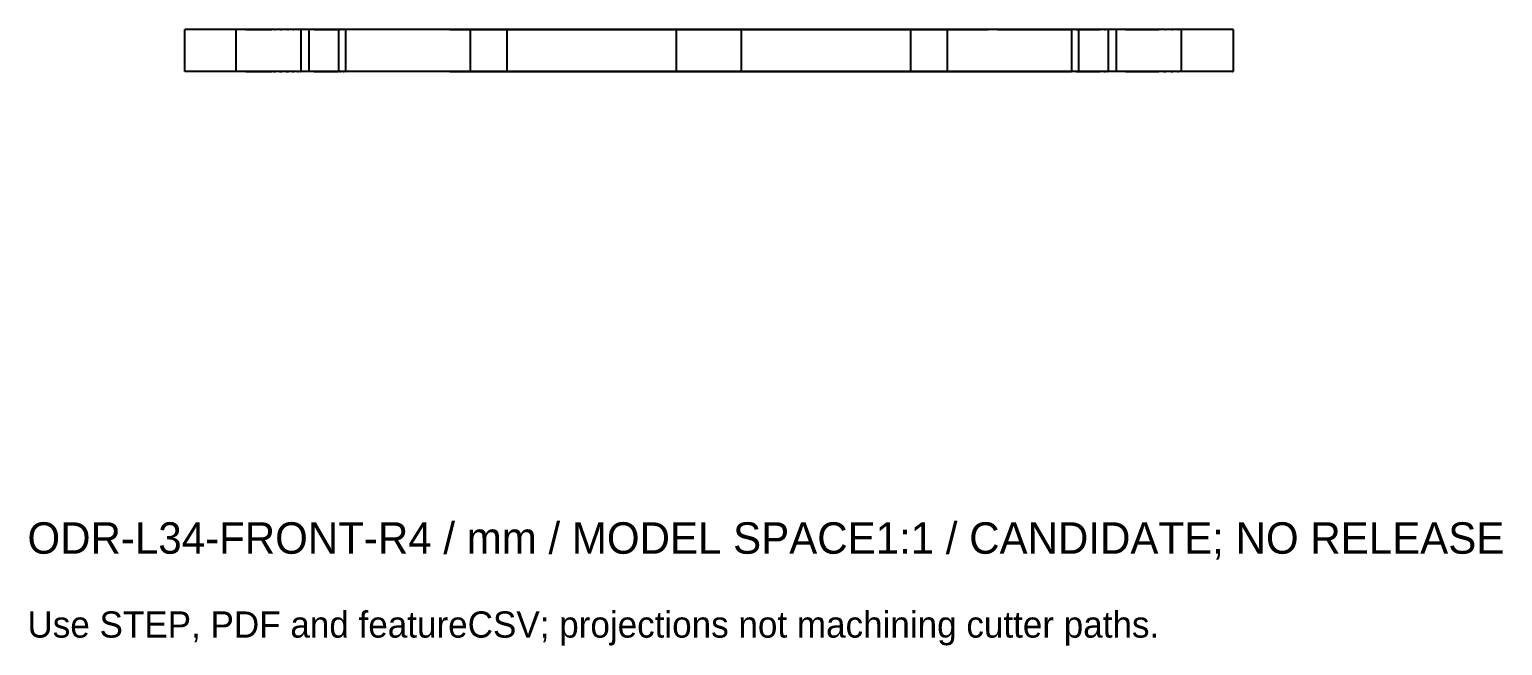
# Model space of a CAD drawing. Header units: millimetres. Extents: x -65 to 200, y -225 to 50.
# Drawn here: x -64.8 to 75.7, y -224.8 to -166 of the extents above; entities that cross this region are included whole.
import ezdxf

# ---------------------------------------------------------------- set-up
doc = ezdxf.new("R2010")
doc.units = ezdxf.units.MM
doc.layers.add('FRONT_XZ', color=7, linetype='Continuous')

msp = doc.modelspace()

# ---------------------------------------------------------------- linework, layer by layer
at = {"layer": 'FRONT_XZ'}
for p, q in [((-49.96, -166), (-50, -166)), ((-50, -170), (-50, -166)), ((-49.84, -166), (-49.96, -166)), ((-49.64, -166), (-49.84, -166)), ((-49.37, -166), (-49.64, -166)), ((-49.01, -166), (-49.37, -166)), ((-48.58, -166), (-49.01, -166)), ((-48.08, -166), (-48.58, -166)), ((-47.49, -166), (-48.08, -166)), ((-46.83, -166), (-47.49, -166)), ((-46.1, -166), (-46.83, -166)), ((-45.29, -166), (-46.1, -166)), ((-44.41, -166), (-45.29, -166)), ((-45.09, -166), (-45.1, -166)), ((-45.1, -170), (-45.1, -166)), ((-45.1, -166), (-45.1, -166)), ((-45.08, -166), (-45.09, -166)), ((-45.06, -166), (-45.08, -166)), ((-45.04, -166), (-45.06, -166)), ((-45.01, -166), (-45.04, -166)), ((-44.98, -166), (-45.01, -166)), ((-44.94, -166), (-44.98, -166)), ((-44.9, -166), (-44.94, -166)), ((-44.86, -166), (-44.9, -166)), ((-44.81, -166), (-44.86, -166)), ((-44.75, -166), (-44.81, -166)), ((-44.69, -166), (-44.75, -166)), ((-44.63, -166), (-44.69, -166)), ((-44.56, -166), (-44.63, -166)), ((-44.49, -166), (-44.56, -166)), ((-44.42, -166), (-44.49, -166)), ((-44.34, -166), (-44.42, -166)), ((-43.47, -166), (-44.41, -166)), ((-44.26, -166), (-44.34, -166)), ((-44.17, -166), (-44.26, -166)), ((-44.17, -166), (-44.08, -166)), ((-44.08, -166), (-43.99, -166)), ((-43.99, -166), (-43.89, -166)), ((-43.89, -166), (-43.79, -166)), ((-43.79, -166), (-43.69, -166)), ((-43.69, -166), (-43.59, -166)), ((-43.59, -166), (-43.48, -166)), ((-43.48, -166), (-43.37, -166)), ((-42.45, -166), (-43.47, -166)), ((-43.37, -166), (-43.26, -166)), ((-43.26, -166), (-43.14, -166)), ((-43.14, -166), (-43.03, -166)), ((-43.03, -166), (-42.91, -166)), ((-42.91, -166), (-42.79, -166)), ((-42.79, -166), (-42.67, -166)), ((-42.67, -166), (-42.55, -166)), ((-42.55, -166), (-42.43, -166)), ((-41.37, -166), (-42.45, -166)), ((-42.43, -166), (-42.31, -166)), ((-42.31, -166), (-42.18, -166)), ((-42.18, -166), (-42.06, -166)), ((-42.06, -166), (-41.94, -166)), ((-41.94, -166), (-41.82, -166)), ((-41.82, -166), (-41.69, -166)), ((-41.57, -166), (-41.69, -166)), ((-41.45, -166), (-41.57, -166)), ((-41.45, -166), (-41.33, -166)), ((-40.22, -166), (-41.37, -166)), ((-41.21, -166), (-41.33, -166)), ((-41.09, -166), (-41.21, -166)), ((-40.97, -166), (-41.09, -166)), ((-40.86, -166), (-40.97, -166)), ((-40.86, -166), (-40.74, -166)), ((-40.63, -166), (-40.74, -166)), ((-40.52, -166), (-40.63, -166)), ((-40.41, -166), (-40.52, -166)), ((-40.31, -166), (-40.41, -166)), ((-40.21, -166), (-40.31, -166)), ((-39, -166), (-40.22, -166)), ((-40.21, -166), (-40.11, -166)), ((-40.01, -166), (-40.11, -166)), ((-39.92, -166), (-40.01, -166)), ((-39.83, -166), (-39.92, -166)), ((-39.74, -166), (-39.83, -166)), ((-39.66, -166), (-39.74, -166)), ((-39.66, -166), (-39.58, -166)), ((-39.51, -166), (-39.58, -166)), ((-39.44, -166), (-39.51, -166)), ((-39.37, -166), (-39.44, -166)), ((-39.31, -166), (-39.37, -166)), ((-39.25, -166), (-39.31, -166)), ((-39.19, -166), (-39.25, -166)), ((-39.19, -166), (-39.14, -166)), ((-39.1, -166), (-39.14, -166)), ((-39.06, -166), (-39.1, -166)), ((-39.02, -166), (-39.06, -166)), ((-38.99, -166), (-39.02, -166)), ((-37.73, -166), (-39, -166)), ((-38.96, -166), (-38.99, -166)), ((-38.94, -166), (-38.96, -166)), ((-38.94, -166), (-38.92, -166)), ((-38.91, -166), (-38.92, -166)), ((-38.9, -166), (-38.91, -166)), ((-38.9, -170), (-38.9, -166)), ((-38.9, -166), (-38.9, -166)), ((-38.11, -166), (-38.12, -166)), ((-38.12, -166), (-38.12, -166)), ((-38.12, -170), (-38.12, -166)), ((-38.12, -166), (-38.12, -166)), ((-38.1, -166), (-38.11, -166)), ((-38.09, -166), (-38.1, -166)), ((-38.07, -166), (-38.09, -166)), ((-38.06, -166), (-38.07, -166)), ((-38.04, -166), (-38.06, -166)), ((-38.01, -166), (-38.04, -166)), ((-37.99, -166), (-38.01, -166)), ((-37.96, -166), (-37.99, -166)), ((-37.93, -166), (-37.96, -166)), ((-37.89, -166), (-37.93, -166)), ((-37.86, -166), (-37.89, -166)), ((-37.82, -166), (-37.86, -166)), ((-37.78, -166), (-37.82, -166)), ((-37.74, -166), (-37.78, -166)), ((-37.69, -166), (-37.74, -166)), ((-36.39, -166), (-37.73, -166)), ((-37.65, -166), (-37.69, -166)), ((-37.65, -166), (-37.6, -166)), ((-37.6, -166), (-37.55, -166)), ((-37.55, -166), (-37.49, -166)), ((-37.49, -166), (-37.44, -166)), ((-37.44, -166), (-37.38, -166)), ((-37.38, -166), (-37.33, -166)), ((-37.33, -166), (-37.27, -166)), ((-37.27, -166), (-37.21, -166)), ((-37.21, -166), (-37.15, -166)), ((-37.15, -166), (-37.08, -166)), ((-37.08, -166), (-37.02, -166)), ((-37.02, -166), (-36.95, -166)), ((-36.95, -166), (-36.89, -166)), ((-36.89, -166), (-36.82, -166)), ((-36.82, -166), (-36.75, -166)), ((-36.75, -166), (-36.68, -166)), ((-36.68, -166), (-36.62, -166)), ((-36.62, -166), (-36.55, -166)), ((-36.55, -166), (-36.48, -166)), ((-36.48, -166), (-36.41, -166)), ((-36.41, -166), (-36.34, -166)), ((-35, -166), (-36.39, -166)), ((-36.34, -166), (-36.27, -166)), ((-36.27, -166), (-36.2, -166)), ((-36.2, -166), (-36.13, -166)), ((-36.13, -166), (-36.06, -166)), ((-36.06, -166), (-35.99, -166)), ((-35.99, -166), (-35.93, -166)), ((-35.93, -166), (-35.86, -166)), ((-35.86, -166), (-35.79, -166)), ((-35.79, -166), (-35.73, -166)), ((-35.73, -166), (-35.66, -166)), ((-35.66, -166), (-35.6, -166)), ((-35.6, -166), (-35.54, -166)), ((-35.54, -166), (-35.48, -166)), ((-35.48, -166), (-35.42, -166)), ((-35.42, -166), (-35.36, -166)), ((-35.31, -166), (-35.36, -166)), ((-35.25, -166), (-35.31, -166)), ((-35.3, -170), (-35.3, -166)), ((-35.27, -166), (-35.3, -166)), ((-35.19, -166), (-35.27, -166)), ((-35.2, -166), (-35.25, -166)), ((-35.15, -166), (-35.2, -166)), ((-35.05, -166), (-35.19, -166)), ((-35.15, -166), (-35.1, -166)), ((-35.05, -166), (-35.1, -166)), ((-35.01, -166), (-35.05, -166)), ((-34.85, -166), (-35.05, -166)), ((-34.97, -166), (-35.01, -166)), ((-33.55, -166), (-35, -166)), ((-34.93, -166), (-34.97, -166)), ((-34.89, -166), (-34.93, -166)), ((-34.89, -166), (-34.85, -166)), ((-34.82, -166), (-34.85, -166)), ((-34.6, -166), (-34.85, -166)), ((-34.79, -166), (-34.82, -166)), ((-34.76, -166), (-34.79, -166)), ((-34.73, -166), (-34.76, -166)), ((-34.71, -166), (-34.73, -166)), ((-34.69, -166), (-34.71, -166)), ((-34.67, -166), (-34.69, -166)), ((-34.67, -166), (-34.66, -166)), ((-34.65, -166), (-34.66, -166)), ((-34.64, -166), (-34.65, -166)), ((-34.63, -166), (-34.64, -166)), ((-34.62, -166), (-34.63, -166)), ((-34.62, -170), (-34.62, -166)), ((-34.62, -166), (-34.62, -166)), ((-34.3, -166), (-34.6, -166)), ((-33.94, -166), (-34.3, -166)), ((-33.53, -166), (-33.94, -166)), ((-32.05, -166), (-33.55, -166)), ((-33.06, -166), (-33.53, -166)), ((-32.55, -166), (-33.06, -166)), ((-31.98, -166), (-32.55, -166)), ((-30.5, -166), (-32.05, -166)), ((-31.36, -166), (-31.98, -166)), ((-30.69, -166), (-31.36, -166)), ((-29.97, -166), (-30.69, -166)), ((-28.9, -166), (-30.5, -166)), ((-29.2, -166), (-29.97, -166)), ((-28.39, -166), (-29.2, -166)), ((-27.26, -166), (-28.9, -166)), ((-27.54, -166), (-28.39, -166)), ((-26.64, -166), (-27.54, -166)), ((-25.57, -166), (-27.26, -166)), ((-25.69, -166), (-26.64, -166)), ((-24.71, -166), (-25.69, -166)), ((-23.84, -166), (-25.57, -166)), ((-24.71, -166), (-23.69, -166)), ((-22.08, -166), (-23.84, -166)), ((-23.69, -166), (-22.63, -166)), ((-22.74, -166), (-22.75, -166)), ((-22.75, -170), (-22.75, -166)), ((-22.75, -166), (-22.75, -166)), ((-22.73, -166), (-22.74, -166)), ((-22.74, -166), (-22.74, -166)), ((-22.72, -166), (-22.73, -166)), ((-22.7, -166), (-22.72, -166)), ((-22.68, -166), (-22.7, -166)), ((-22.66, -166), (-22.68, -166)), ((-22.64, -166), (-22.66, -166)), ((-22.61, -166), (-22.64, -166)), ((-22.63, -166), (-21.54, -166)), ((-22.59, -166), (-22.61, -166)), ((-22.55, -166), (-22.59, -166)), ((-22.52, -166), (-22.55, -166)), ((-22.49, -166), (-22.52, -166)), ((-22.45, -166), (-22.49, -166)), ((-22.41, -166), (-22.45, -166)), ((-22.37, -166), (-22.41, -166)), ((-22.32, -166), (-22.37, -166)), ((-22.27, -166), (-22.32, -166)), ((-22.27, -166), (-22.23, -166)), ((-22.23, -166), (-22.17, -166)), ((-22.17, -166), (-22.12, -166)), ((-22.12, -166), (-22.07, -166)), ((-20.28, -166), (-22.08, -166)), ((-22.07, -166), (-22.01, -166)), ((-22.01, -166), (-21.95, -166)), ((-21.95, -166), (-21.9, -166)), ((-21.9, -166), (-21.83, -166)), ((-21.83, -166), (-21.77, -166)), ((-21.77, -166), (-21.71, -166)), ((-21.71, -166), (-21.65, -166)), ((-21.65, -166), (-21.58, -166)), ((-21.58, -166), (-21.51, -166)), ((-21.54, -166), (-20.41, -166)), ((-21.51, -166), (-21.45, -166)), ((-21.45, -166), (-21.38, -166)), ((-21.38, -166), (-21.31, -166)), ((-21.31, -166), (-21.24, -166)), ((-21.24, -166), (-21.17, -166)), ((-21.17, -166), (-21.1, -166)), ((-21.1, -166), (-21.03, -166)), ((-21.03, -166), (-20.97, -166)), ((-20.97, -166), (-20.9, -166)), ((-20.9, -166), (-20.83, -166)), ((-20.83, -166), (-20.76, -166)), ((-20.76, -166), (-20.69, -166)), ((-20.69, -166), (-20.62, -166)), ((-20.62, -166), (-20.55, -166)), ((-20.55, -166), (-20.49, -166)), ((-20.49, -166), (-20.42, -166)), ((-20.42, -166), (-20.35, -166)), ((-20.41, -166), (-19.25, -166)), ((-20.35, -166), (-20.29, -166)), ((-20.29, -166), (-20.23, -166)), ((-18.44, -166), (-20.28, -166)), ((-20.23, -166), (-20.17, -166)), ((-20.17, -166), (-20.1, -166)), ((-20.1, -166), (-20.05, -166)), ((-20.05, -166), (-19.99, -166)), ((-19.99, -166), (-19.93, -166)), ((-19.93, -166), (-19.88, -166)), ((-19.88, -166), (-19.83, -166)), ((-19.83, -166), (-19.77, -166)), ((-19.77, -166), (-19.73, -166)), ((-19.73, -166), (-19.68, -166)), ((-19.68, -166), (-19.63, -166)), ((-19.63, -166), (-19.59, -166)), ((-19.59, -166), (-19.55, -166)), ((-19.55, -166), (-19.51, -166)), ((-19.51, -166), (-19.48, -166)), ((-19.48, -166), (-19.45, -166)), ((-19.45, -166), (-19.41, -166)), ((-19.41, -166), (-19.39, -166)), ((-19.39, -166), (-19.36, -166)), ((-19.36, -166), (-19.34, -166)), ((-19.34, -166), (-19.32, -166)), ((-19.32, -166), (-19.3, -166)), ((-19.3, -166), (-19.28, -166)), ((-19.28, -166), (-19.27, -166)), ((-19.27, -166), (-19.26, -166)), ((-19.26, -166), (-19.26, -166)), ((-19.26, -166), (-19.25, -166)), ((-19.25, -166), (-18.05, -166)), ((-19.25, -170), (-19.25, -166)), ((-19.25, -166), (-19.25, -166)), ((-16.58, -166), (-18.44, -166)), ((-18.05, -166), (-16.83, -166)), ((-16.83, -166), (-15.59, -166)), ((-14.69, -166), (-16.58, -166)), ((-15.59, -166), (-14.32, -166)), ((-12.78, -166), (-14.69, -166)), ((-14.32, -166), (-13.02, -166)), ((-13.02, -166), (-11.71, -166)), ((-10.85, -166), (-12.78, -166)), ((-11.71, -166), (-10.37, -166)), ((-8.9, -166), (-10.85, -166)), ((-10.37, -166), (-9.02, -166)), ((-9.02, -166), (-7.66, -166)), ((-6.94, -166), (-8.9, -166)), ((-7.66, -166), (-6.28, -166)), ((-4.96, -166), (-6.94, -166)), ((-6.28, -166), (-4.9, -166)), ((-2.98, -166), (-4.96, -166)), ((-4.9, -166), (-3.5, -166)), ((-3.5, -166), (-2.1, -166)), ((-3.09, -166), (-3.1, -166)), ((-3.1, -170), (-3.1, -166)), ((-3.1, -166), (-3.1, -166)), ((-3.08, -166), (-3.09, -166)), ((-3.06, -166), (-3.08, -166)), ((-3.04, -166), (-3.06, -166)), ((-3.01, -166), (-3.04, -166)), ((-2.98, -166), (-3.01, -166)), ((-0.99, -166), (-2.98, -166)), ((-2.94, -166), (-2.98, -166)), ((-2.9, -166), (-2.94, -166)), ((-2.86, -166), (-2.9, -166)), ((-2.81, -166), (-2.86, -166)), ((-2.75, -166), (-2.81, -166)), ((-2.69, -166), (-2.75, -166)), ((-2.63, -166), (-2.69, -166)), ((-2.56, -166), (-2.63, -166)), ((-2.49, -166), (-2.56, -166)), ((-2.42, -166), (-2.49, -166)), ((-2.34, -166), (-2.42, -166)), ((-2.26, -166), (-2.34, -166)), ((-2.26, -166), (-2.17, -166)), ((-2.17, -166), (-2.08, -166)), ((-2.1, -166), (-0.7, -166)), ((-2.08, -166), (-1.99, -166)), ((-1.99, -166), (-1.89, -166)), ((-1.89, -166), (-1.79, -166)), ((-1.79, -166), (-1.69, -166)), ((-1.69, -166), (-1.59, -166)), ((-1.59, -166), (-1.48, -166)), ((-1.48, -166), (-1.37, -166)), ((-1.37, -166), (-1.26, -166)), ((-1.26, -166), (-1.14, -166)), ((-1.14, -166), (-1.03, -166)), ((-1.03, -166), (-0.91, -166)), ((0.99, -166), (-0.99, -166)), ((-0.91, -166), (-0.79, -166)), ((-0.79, -166), (-0.67, -166)), ((-0.7, -166), (0.7, -166)), ((-0.67, -166), (-0.55, -166)), ((-0.55, -166), (-0.43, -166)), ((-0.43, -166), (-0.31, -166)), ((-0.31, -166), (-0.18, -166)), ((-0.18, -166), (-0.06, -166)), ((-0.06, -166), (0.06, -166)), ((0.06, -166), (0.18, -166)), ((0.18, -166), (0.31, -166)), ((0.31, -166), (0.43, -166)), ((0.43, -166), (0.55, -166)), ((0.55, -166), (0.67, -166)), ((0.67, -166), (0.79, -166)), ((0.7, -166), (2.1, -166)), ((0.79, -166), (0.91, -166)), ((0.91, -166), (1.03, -166)), ((2.98, -166), (0.99, -166)), ((1.03, -166), (1.14, -166)), ((1.14, -166), (1.26, -166)), ((1.26, -166), (1.37, -166)), ((1.37, -166), (1.48, -166)), ((1.48, -166), (1.59, -166)), ((1.59, -166), (1.69, -166)), ((1.69, -166), (1.79, -166)), ((1.79, -166), (1.89, -166)), ((1.89, -166), (1.99, -166)), ((1.99, -166), (2.08, -166)), ((2.08, -166), (2.17, -166)), ((2.1, -166), (3.5, -166)), ((2.17, -166), (2.26, -166)), ((2.26, -166), (2.34, -166)), ((2.34, -166), (2.42, -166)), ((2.42, -166), (2.49, -166)), ((2.49, -166), (2.56, -166)), ((2.56, -166), (2.63, -166)), ((2.63, -166), (2.69, -166)), ((2.69, -166), (2.75, -166)), ((2.75, -166), (2.81, -166)), ((2.81, -166), (2.86, -166)), ((2.86, -166), (2.9, -166)), ((2.9, -166), (2.94, -166)), ((2.94, -166), (2.98, -166)), ((4.96, -166), (2.98, -166)), ((2.98, -166), (3.01, -166)), ((3.01, -166), (3.04, -166)), ((3.04, -166), (3.06, -166)), ((3.06, -166), (3.08, -166)), ((3.09, -166), (3.08, -166)), ((3.1, -166), (3.09, -166)), ((3.1, -170), (3.1, -166)), ((3.1, -166), (3.1, -166)), ((3.5, -166), (4.9, -166)), ((4.9, -166), (6.28, -166)), ((6.94, -166), (4.96, -166)), ((6.28, -166), (7.66, -166)), ((8.9, -166), (6.94, -166)), ((7.66, -166), (9.02, -166)), ((10.85, -166), (8.9, -166)), ((9.02, -166), (10.37, -166)), ((10.37, -166), (11.71, -166)), ((12.78, -166), (10.85, -166)), ((11.71, -166), (13.02, -166)), ((14.69, -166), (12.78, -166)), ((13.02, -166), (14.32, -166)), ((14.32, -166), (15.59, -166)), ((16.58, -166), (14.69, -166)), ((15.59, -166), (16.83, -166)), ((18.44, -166), (16.58, -166)), ((16.83, -166), (18.05, -166)), ((18.05, -166), (19.25, -166)), ((20.28, -166), (18.44, -166)), ((19.26, -166), (19.25, -166)), ((19.25, -170), (19.25, -166)), ((19.25, -166), (19.25, -166)), ((19.25, -166), (20.41, -166)), ((19.27, -166), (19.26, -166)), ((19.26, -166), (19.26, -166)), ((19.28, -166), (19.27, -166)), ((19.3, -166), (19.28, -166)), ((19.32, -166), (19.3, -166)), ((19.34, -166), (19.32, -166)), ((19.36, -166), (19.34, -166)), ((19.39, -166), (19.36, -166)), ((19.41, -166), (19.39, -166)), ((19.45, -166), (19.41, -166)), ((19.48, -166), (19.45, -166)), ((19.51, -166), (19.48, -166)), ((19.55, -166), (19.51, -166)), ((19.59, -166), (19.55, -166)), ((19.63, -166), (19.59, -166)), ((19.68, -166), (19.63, -166)), ((19.73, -166), (19.68, -166)), ((19.73, -166), (19.77, -166)), ((19.77, -166), (19.83, -166)), ((19.83, -166), (19.88, -166)), ((19.88, -166), (19.93, -166)), ((19.93, -166), (19.99, -166)), ((19.99, -166), (20.05, -166)), ((20.05, -166), (20.1, -166)), ((20.1, -166), (20.17, -166)), ((20.17, -166), (20.23, -166)), ((20.23, -166), (20.29, -166)), ((22.08, -166), (20.28, -166)), ((20.29, -166), (20.35, -166)), ((20.35, -166), (20.42, -166)), ((20.41, -166), (21.54, -166)), ((20.42, -166), (20.49, -166)), ((20.49, -166), (20.55, -166)), ((20.55, -166), (20.62, -166)), ((20.62, -166), (20.69, -166)), ((20.69, -166), (20.76, -166)), ((20.76, -166), (20.83, -166)), ((20.83, -166), (20.9, -166)), ((20.9, -166), (20.97, -166)), ((20.97, -166), (21.03, -166)), ((21.03, -166), (21.1, -166)), ((21.1, -166), (21.17, -166)), ((21.17, -166), (21.24, -166)), ((21.24, -166), (21.31, -166)), ((21.31, -166), (21.38, -166)), ((21.38, -166), (21.45, -166)), ((21.45, -166), (21.51, -166)), ((21.51, -166), (21.58, -166)), ((21.54, -166), (22.63, -166)), ((21.58, -166), (21.65, -166)), ((21.65, -166), (21.71, -166)), ((21.71, -166), (21.77, -166)), ((21.77, -166), (21.83, -166)), ((21.83, -166), (21.9, -166)), ((21.9, -166), (21.95, -166)), ((21.95, -166), (22.01, -166)), ((22.01, -166), (22.07, -166)), ((22.07, -166), (22.12, -166)), ((23.84, -166), (22.08, -166)), ((22.12, -166), (22.17, -166)), ((22.17, -166), (22.23, -166)), ((22.23, -166), (22.27, -166)), ((22.27, -166), (22.32, -166)), ((22.32, -166), (22.37, -166)), ((22.41, -166), (22.37, -166)), ((22.45, -166), (22.41, -166)), ((22.49, -166), (22.45, -166)), ((22.52, -166), (22.49, -166)), ((22.52, -166), (22.55, -166)), ((22.55, -166), (22.59, -166)), ((22.59, -166), (22.61, -166)), ((22.61, -166), (22.64, -166)), ((22.63, -166), (23.69, -166)), ((22.66, -166), (22.64, -166)), ((22.68, -166), (22.66, -166)), ((22.7, -166), (22.68, -166)), ((22.72, -166), (22.7, -166)), ((22.73, -166), (22.72, -166)), ((22.74, -166), (22.73, -166)), ((22.74, -166), (22.74, -166)), ((22.74, -166), (22.75, -166)), ((22.75, -170), (22.75, -166)), ((22.75, -166), (22.75, -166)), ((23.69, -166), (24.71, -166)), ((25.57, -166), (23.84, -166)), ((24.71, -166), (25.69, -166)), ((27.26, -166), (25.57, -166)), ((25.69, -166), (26.64, -166)), ((27.54, -166), (26.64, -166)), ((28.9, -166), (27.26, -166)), ((27.54, -166), (28.39, -166)), ((28.39, -166), (29.2, -166)), ((30.5, -166), (28.9, -166)), ((29.2, -166), (29.97, -166)), ((29.97, -166), (30.69, -166)), ((32.05, -166), (30.5, -166)), ((30.69, -166), (31.36, -166)), ((31.36, -166), (31.98, -166)), ((31.98, -166), (32.55, -166)), ((33.55, -166), (32.05, -166)), ((32.55, -166), (33.06, -166)), ((33.06, -166), (33.53, -166)), ((33.53, -166), (33.94, -166)), ((35, -166), (33.55, -166)), ((33.94, -166), (34.3, -166)), ((34.3, -166), (34.6, -166)), ((34.85, -166), (34.6, -166)), ((34.63, -166), (34.62, -166)), ((34.62, -170), (34.62, -166)), ((34.62, -166), (34.62, -166)), ((34.64, -166), (34.63, -166)), ((34.65, -166), (34.64, -166)), ((34.66, -166), (34.65, -166)), ((34.67, -166), (34.66, -166)), ((34.69, -166), (34.67, -166)), ((34.71, -166), (34.69, -166)), ((34.73, -166), (34.71, -166)), ((34.76, -166), (34.73, -166)), ((34.79, -166), (34.76, -166)), ((34.82, -166), (34.79, -166)), ((34.85, -166), (34.82, -166)), ((34.89, -166), (34.85, -166)), ((35.05, -166), (34.85, -166)), ((34.93, -166), (34.89, -166)), ((34.97, -166), (34.93, -166)), ((35.01, -166), (34.97, -166)), ((36.39, -166), (35, -166)), ((35.05, -166), (35.01, -166)), ((35.1, -166), (35.05, -166)), ((35.05, -166), (35.19, -166)), ((35.15, -166), (35.1, -166)), ((35.15, -166), (35.2, -166)), ((35.19, -166), (35.27, -166)), ((35.2, -166), (35.25, -166)), ((35.25, -166), (35.31, -166)), ((35.27, -166), (35.3, -166)), ((35.3, -170), (35.3, -166)), ((35.31, -166), (35.36, -166)), ((35.36, -166), (35.42, -166)), ((35.42, -166), (35.48, -166)), ((35.48, -166), (35.54, -166)), ((35.54, -166), (35.6, -166)), ((35.6, -166), (35.66, -166)), ((35.66, -166), (35.73, -166)), ((35.73, -166), (35.79, -166)), ((35.79, -166), (35.86, -166)), ((35.86, -166), (35.93, -166)), ((35.93, -166), (35.99, -166)), ((35.99, -166), (36.06, -166)), ((36.06, -166), (36.13, -166)), ((36.13, -166), (36.2, -166)), ((36.2, -166), (36.27, -166)), ((36.27, -166), (36.34, -166)), ((36.34, -166), (36.41, -166)), ((37.73, -166), (36.39, -166)), ((36.41, -166), (36.48, -166)), ((36.48, -166), (36.55, -166)), ((36.55, -166), (36.62, -166)), ((36.62, -166), (36.68, -166)), ((36.68, -166), (36.75, -166)), ((36.75, -166), (36.82, -166)), ((36.82, -166), (36.89, -166)), ((36.89, -166), (36.95, -166)), ((36.95, -166), (37.02, -166)), ((37.02, -166), (37.08, -166)), ((37.08, -166), (37.15, -166)), ((37.15, -166), (37.21, -166)), ((37.21, -166), (37.27, -166)), ((37.27, -166), (37.33, -166)), ((37.38, -166), (37.33, -166)), ((37.44, -166), (37.38, -166)), ((37.49, -166), (37.44, -166)), ((37.55, -166), (37.49, -166)), ((37.6, -166), (37.55, -166)), ((37.65, -166), (37.6, -166)), ((37.69, -166), (37.65, -166)), ((37.74, -166), (37.69, -166)), ((39, -166), (37.73, -166)), ((37.74, -166), (37.78, -166)), ((37.78, -166), (37.82, -166)), ((37.86, -166), (37.82, -166)), ((37.89, -166), (37.86, -166)), ((37.93, -166), (37.89, -166)), ((37.96, -166), (37.93, -166)), ((37.99, -166), (37.96, -166)), ((38.01, -166), (37.99, -166)), ((38.04, -166), (38.01, -166)), ((38.06, -166), (38.04, -166)), ((38.06, -166), (38.07, -166)), ((38.09, -166), (38.07, -166)), ((38.1, -166), (38.09, -166)), ((38.11, -166), (38.1, -166)), ((38.12, -166), (38.11, -166)), ((38.12, -166), (38.12, -166)), ((38.12, -170), (38.12, -166)), ((38.12, -166), (38.12, -166)), ((38.91, -166), (38.9, -166)), ((38.9, -170), (38.9, -166)), ((38.9, -166), (38.9, -166)), ((38.92, -166), (38.91, -166)), ((38.94, -166), (38.92, -166)), ((38.96, -166), (38.94, -166)), ((38.99, -166), (38.96, -166)), ((39.02, -166), (38.99, -166)), ((40.22, -166), (39, -166)), ((39.06, -166), (39.02, -166)), ((39.1, -166), (39.06, -166)), ((39.14, -166), (39.1, -166)), ((39.19, -166), (39.14, -166)), ((39.25, -166), (39.19, -166)), ((39.31, -166), (39.25, -166)), ((39.37, -166), (39.31, -166)), ((39.44, -166), (39.37, -166)), ((39.51, -166), (39.44, -166)), ((39.58, -166), (39.51, -166)), ((39.66, -166), (39.58, -166)), ((39.74, -166), (39.66, -166)), ((39.74, -166), (39.83, -166)), ((39.83, -166), (39.92, -166)), ((39.92, -166), (40.01, -166)), ((40.01, -166), (40.11, -166)), ((40.11, -166), (40.21, -166)), ((40.21, -166), (40.31, -166)), ((41.37, -166), (40.22, -166)), ((40.31, -166), (40.41, -166)), ((40.41, -166), (40.52, -166)), ((40.52, -166), (40.63, -166)), ((40.63, -166), (40.74, -166)), ((40.74, -166), (40.86, -166)), ((40.86, -166), (40.97, -166)), ((40.97, -166), (41.09, -166)), ((41.09, -166), (41.21, -166)), ((41.21, -166), (41.33, -166)), ((41.33, -166), (41.45, -166)), ((42.45, -166), (41.37, -166)), ((41.45, -166), (41.57, -166)), ((41.57, -166), (41.69, -166)), ((41.69, -166), (41.82, -166)), ((41.82, -166), (41.94, -166)), ((41.94, -166), (42.06, -166)), ((42.06, -166), (42.18, -166)), ((42.18, -166), (42.31, -166)), ((42.31, -166), (42.43, -166)), ((42.43, -166), (42.55, -166)), ((43.47, -166), (42.45, -166)), ((42.55, -166), (42.67, -166)), ((42.67, -166), (42.79, -166)), ((42.79, -166), (42.91, -166)), ((43.03, -166), (42.91, -166)), ((43.14, -166), (43.03, -166)), ((43.26, -166), (43.14, -166)), ((43.37, -166), (43.26, -166)), ((43.48, -166), (43.37, -166)), ((44.41, -166), (43.47, -166)), ((43.48, -166), (43.59, -166)), ((43.69, -166), (43.59, -166)), ((43.79, -166), (43.69, -166)), ((43.89, -166), (43.79, -166)), ((43.99, -166), (43.89, -166)), ((44.08, -166), (43.99, -166)), ((44.17, -166), (44.08, -166)), ((44.17, -166), (44.26, -166)), ((44.34, -166), (44.26, -166)), ((44.42, -166), (44.34, -166)), ((45.29, -166), (44.41, -166)), ((44.49, -166), (44.42, -166)), ((44.56, -166), (44.49, -166)), ((44.63, -166), (44.56, -166)), ((44.69, -166), (44.63, -166)), ((44.75, -166), (44.69, -166)), ((44.75, -166), (44.81, -166)), ((44.86, -166), (44.81, -166)), ((44.9, -166), (44.86, -166)), ((44.94, -166), (44.9, -166)), ((44.98, -166), (44.94, -166)), ((45.01, -166), (44.98, -166)), ((45.04, -166), (45.01, -166)), ((45.06, -166), (45.04, -166)), ((45.06, -166), (45.08, -166)), ((45.08, -166), (45.09, -166)), ((45.09, -166), (45.1, -166)), ((45.1, -170), (45.1, -166)), ((45.1, -166), (45.1, -166)), ((46.1, -166), (45.29, -166)), ((46.83, -166), (46.1, -166)), ((47.49, -166), (46.83, -166)), ((48.08, -166), (47.49, -166)), ((48.58, -166), (48.08, -166)), ((49.01, -166), (48.58, -166)), ((49.37, -166), (49.01, -166)), ((49.64, -166), (49.37, -166)), ((49.84, -166), (49.64, -166)), ((49.96, -166), (49.84, -166)), ((50, -166), (49.96, -166)), ((50, -166), (50, -170)), ((-49.96, -170), (-50, -170)), ((-49.84, -170), (-49.96, -170)), ((-49.64, -170), (-49.84, -170)), ((-49.37, -170), (-49.64, -170)), ((-49.01, -170), (-49.37, -170)), ((-48.58, -170), (-49.01, -170)), ((-48.08, -170), (-48.58, -170)), ((-47.49, -170), (-48.08, -170)), ((-46.83, -170), (-47.49, -170)), ((-46.1, -170), (-46.83, -170)), ((-45.29, -170), (-46.1, -170)), ((-44.41, -170), (-45.29, -170)), ((-45.09, -170), (-45.1, -170)), ((-45.1, -170), (-45.1, -170)), ((-45.08, -170), (-45.09, -170)), ((-45.06, -170), (-45.08, -170)), ((-45.04, -170), (-45.06, -170)), ((-45.01, -170), (-45.04, -170)), ((-44.98, -170), (-45.01, -170)), ((-44.94, -170), (-44.98, -170)), ((-44.9, -170), (-44.94, -170)), ((-44.86, -170), (-44.9, -170)), ((-44.81, -170), (-44.86, -170)), ((-44.75, -170), (-44.81, -170)), ((-44.69, -170), (-44.75, -170)), ((-44.63, -170), (-44.69, -170)), ((-44.56, -170), (-44.63, -170)), ((-44.49, -170), (-44.56, -170)), ((-44.42, -170), (-44.49, -170)), ((-44.34, -170), (-44.42, -170)), ((-43.47, -170), (-44.41, -170)), ((-44.26, -170), (-44.34, -170)), ((-44.17, -170), (-44.26, -170)), ((-44.17, -170), (-44.08, -170)), ((-44.08, -170), (-43.99, -170)), ((-43.99, -170), (-43.89, -170)), ((-43.89, -170), (-43.79, -170)), ((-43.79, -170), (-43.69, -170)), ((-43.69, -170), (-43.59, -170)), ((-43.59, -170), (-43.48, -170)), ((-43.48, -170), (-43.37, -170)), ((-42.45, -170), (-43.47, -170)), ((-43.37, -170), (-43.26, -170)), ((-43.26, -170), (-43.14, -170)), ((-43.14, -170), (-43.03, -170)), ((-43.03, -170), (-42.91, -170)), ((-42.91, -170), (-42.79, -170)), ((-42.79, -170), (-42.67, -170)), ((-42.67, -170), (-42.55, -170)), ((-42.55, -170), (-42.43, -170)), ((-41.37, -170), (-42.45, -170)), ((-42.43, -170), (-42.31, -170)), ((-42.31, -170), (-42.18, -170)), ((-42.18, -170), (-42.06, -170)), ((-42.06, -170), (-41.94, -170)), ((-41.94, -170), (-41.82, -170)), ((-41.82, -170), (-41.69, -170)), ((-41.57, -170), (-41.69, -170)), ((-41.57, -170), (-41.45, -170)), ((-41.45, -170), (-41.33, -170)), ((-40.22, -170), (-41.37, -170)), ((-41.21, -170), (-41.33, -170)), ((-41.09, -170), (-41.21, -170)), ((-40.97, -170), (-41.09, -170)), ((-40.97, -170), (-40.86, -170)), ((-40.86, -170), (-40.74, -170)), ((-40.63, -170), (-40.74, -170)), ((-40.52, -170), (-40.63, -170)), ((-40.41, -170), (-40.52, -170)), ((-40.31, -170), (-40.41, -170)), ((-40.31, -170), (-40.21, -170)), ((-39, -170), (-40.22, -170)), ((-40.21, -170), (-40.11, -170)), ((-40.01, -170), (-40.11, -170)), ((-39.92, -170), (-40.01, -170)), ((-39.83, -170), (-39.92, -170)), ((-39.74, -170), (-39.83, -170)), ((-39.74, -170), (-39.66, -170)), ((-39.66, -170), (-39.58, -170)), ((-39.51, -170), (-39.58, -170)), ((-39.44, -170), (-39.51, -170)), ((-39.37, -170), (-39.44, -170)), ((-39.31, -170), (-39.37, -170)), ((-39.25, -170), (-39.31, -170)), ((-39.25, -170), (-39.19, -170)), ((-39.19, -170), (-39.14, -170)), ((-39.1, -170), (-39.14, -170)), ((-39.06, -170), (-39.1, -170)), ((-39.02, -170), (-39.06, -170)), ((-38.99, -170), (-39.02, -170)), ((-37.73, -170), (-39, -170)), ((-38.96, -170), (-38.99, -170)), ((-38.96, -170), (-38.94, -170)), ((-38.94, -170), (-38.92, -170)), ((-38.91, -170), (-38.92, -170)), ((-38.9, -170), (-38.91, -170)), ((-38.9, -170), (-38.9, -170)), ((-38.11, -170), (-38.12, -170)), ((-38.12, -170), (-38.12, -170)), ((-38.12, -170), (-38.12, -170)), ((-38.1, -170), (-38.11, -170)), ((-38.09, -170), (-38.1, -170)), ((-38.07, -170), (-38.09, -170)), ((-38.06, -170), (-38.07, -170)), ((-38.04, -170), (-38.06, -170)), ((-38.01, -170), (-38.04, -170)), ((-37.99, -170), (-38.01, -170)), ((-37.96, -170), (-37.99, -170)), ((-37.93, -170), (-37.96, -170)), ((-37.89, -170), (-37.93, -170)), ((-37.86, -170), (-37.89, -170)), ((-37.82, -170), (-37.86, -170)), ((-37.78, -170), (-37.82, -170)), ((-37.74, -170), (-37.78, -170)), ((-37.69, -170), (-37.74, -170)), ((-36.39, -170), (-37.73, -170)), ((-37.65, -170), (-37.69, -170)), ((-37.65, -170), (-37.6, -170)), ((-37.6, -170), (-37.55, -170)), ((-37.55, -170), (-37.49, -170)), ((-37.49, -170), (-37.44, -170)), ((-37.44, -170), (-37.38, -170)), ((-37.38, -170), (-37.33, -170)), ((-37.33, -170), (-37.27, -170)), ((-37.27, -170), (-37.21, -170)), ((-37.21, -170), (-37.15, -170)), ((-37.15, -170), (-37.08, -170)), ((-37.08, -170), (-37.02, -170)), ((-37.02, -170), (-36.95, -170)), ((-36.95, -170), (-36.89, -170)), ((-36.89, -170), (-36.82, -170)), ((-36.82, -170), (-36.75, -170)), ((-36.75, -170), (-36.68, -170)), ((-36.68, -170), (-36.62, -170)), ((-36.62, -170), (-36.55, -170)), ((-36.55, -170), (-36.48, -170)), ((-36.48, -170), (-36.41, -170)), ((-36.41, -170), (-36.34, -170)), ((-35, -170), (-36.39, -170)), ((-36.34, -170), (-36.27, -170)), ((-36.27, -170), (-36.2, -170)), ((-36.2, -170), (-36.13, -170)), ((-36.13, -170), (-36.06, -170)), ((-36.06, -170), (-35.99, -170)), ((-35.99, -170), (-35.93, -170)), ((-35.93, -170), (-35.86, -170)), ((-35.86, -170), (-35.79, -170)), ((-35.79, -170), (-35.73, -170)), ((-35.73, -170), (-35.66, -170)), ((-35.66, -170), (-35.6, -170)), ((-35.6, -170), (-35.54, -170)), ((-35.54, -170), (-35.48, -170)), ((-35.48, -170), (-35.42, -170)), ((-35.42, -170), (-35.36, -170)), ((-35.31, -170), (-35.36, -170)), ((-35.25, -170), (-35.31, -170)), ((-35.27, -170), (-35.3, -170)), ((-35.19, -170), (-35.27, -170)), ((-35.2, -170), (-35.25, -170)), ((-35.2, -170), (-35.15, -170)), ((-35.05, -170), (-35.19, -170)), ((-35.15, -170), (-35.1, -170)), ((-35.05, -170), (-35.1, -170)), ((-35.01, -170), (-35.05, -170)), ((-34.85, -170), (-35.05, -170)), ((-34.97, -170), (-35.01, -170)), ((-33.55, -170), (-35, -170)), ((-34.93, -170), (-34.97, -170)), ((-34.93, -170), (-34.89, -170)), ((-34.89, -170), (-34.85, -170)), ((-34.82, -170), (-34.85, -170)), ((-34.6, -170), (-34.85, -170)), ((-34.79, -170), (-34.82, -170)), ((-34.76, -170), (-34.79, -170)), ((-34.73, -170), (-34.76, -170)), ((-34.71, -170), (-34.73, -170)), ((-34.69, -170), (-34.71, -170)), ((-34.69, -170), (-34.67, -170)), ((-34.67, -170), (-34.66, -170)), ((-34.65, -170), (-34.66, -170)), ((-34.64, -170), (-34.65, -170)), ((-34.63, -170), (-34.64, -170)), ((-34.62, -170), (-34.63, -170)), ((-34.62, -170), (-34.62, -170)), ((-34.3, -170), (-34.6, -170)), ((-33.94, -170), (-34.3, -170)), ((-33.53, -170), (-33.94, -170)), ((-32.05, -170), (-33.55, -170)), ((-33.06, -170), (-33.53, -170)), ((-32.55, -170), (-33.06, -170)), ((-31.98, -170), (-32.55, -170)), ((-30.5, -170), (-32.05, -170)), ((-31.36, -170), (-31.98, -170)), ((-30.69, -170), (-31.36, -170)), ((-29.97, -170), (-30.69, -170)), ((-28.9, -170), (-30.5, -170)), ((-29.2, -170), (-29.97, -170)), ((-28.39, -170), (-29.2, -170)), ((-27.26, -170), (-28.9, -170)), ((-27.54, -170), (-28.39, -170)), ((-26.64, -170), (-27.54, -170)), ((-25.57, -170), (-27.26, -170)), ((-25.69, -170), (-26.64, -170)), ((-24.71, -170), (-25.69, -170)), ((-23.84, -170), (-25.57, -170)), ((-24.71, -170), (-23.69, -170)), ((-22.08, -170), (-23.84, -170)), ((-23.69, -170), (-22.63, -170)), ((-22.74, -170), (-22.75, -170)), ((-22.75, -170), (-22.75, -170)), ((-22.73, -170), (-22.74, -170)), ((-22.74, -170), (-22.74, -170)), ((-22.72, -170), (-22.73, -170)), ((-22.7, -170), (-22.72, -170)), ((-22.68, -170), (-22.7, -170)), ((-22.66, -170), (-22.68, -170)), ((-22.64, -170), (-22.66, -170)), ((-22.61, -170), (-22.64, -170)), ((-22.63, -170), (-21.54, -170)), ((-22.59, -170), (-22.61, -170)), ((-22.55, -170), (-22.59, -170)), ((-22.52, -170), (-22.55, -170)), ((-22.49, -170), (-22.52, -170)), ((-22.45, -170), (-22.49, -170)), ((-22.41, -170), (-22.45, -170)), ((-22.37, -170), (-22.41, -170)), ((-22.32, -170), (-22.37, -170)), ((-22.27, -170), (-22.32, -170)), ((-22.27, -170), (-22.23, -170)), ((-22.23, -170), (-22.17, -170)), ((-22.17, -170), (-22.12, -170)), ((-22.12, -170), (-22.07, -170)), ((-20.28, -170), (-22.08, -170)), ((-22.07, -170), (-22.01, -170)), ((-22.01, -170), (-21.95, -170)), ((-21.95, -170), (-21.9, -170)), ((-21.9, -170), (-21.83, -170)), ((-21.83, -170), (-21.77, -170)), ((-21.77, -170), (-21.71, -170)), ((-21.71, -170), (-21.65, -170)), ((-21.65, -170), (-21.58, -170)), ((-21.58, -170), (-21.51, -170)), ((-21.54, -170), (-20.41, -170)), ((-21.51, -170), (-21.45, -170)), ((-21.45, -170), (-21.38, -170)), ((-21.38, -170), (-21.31, -170)), ((-21.31, -170), (-21.24, -170)), ((-21.24, -170), (-21.17, -170)), ((-21.17, -170), (-21.1, -170)), ((-21.1, -170), (-21.03, -170)), ((-21.03, -170), (-20.97, -170)), ((-20.97, -170), (-20.9, -170)), ((-20.9, -170), (-20.83, -170)), ((-20.83, -170), (-20.76, -170)), ((-20.76, -170), (-20.69, -170)), ((-20.69, -170), (-20.62, -170)), ((-20.62, -170), (-20.55, -170)), ((-20.55, -170), (-20.49, -170)), ((-20.49, -170), (-20.42, -170)), ((-20.42, -170), (-20.35, -170)), ((-20.41, -170), (-19.25, -170)), ((-20.35, -170), (-20.29, -170)), ((-20.29, -170), (-20.23, -170)), ((-18.44, -170), (-20.28, -170)), ((-20.23, -170), (-20.17, -170)), ((-20.17, -170), (-20.1, -170)), ((-20.1, -170), (-20.05, -170)), ((-20.05, -170), (-19.99, -170)), ((-19.99, -170), (-19.93, -170)), ((-19.93, -170), (-19.88, -170)), ((-19.88, -170), (-19.83, -170)), ((-19.83, -170), (-19.77, -170)), ((-19.77, -170), (-19.73, -170)), ((-19.73, -170), (-19.68, -170)), ((-19.68, -170), (-19.63, -170)), ((-19.63, -170), (-19.59, -170)), ((-19.59, -170), (-19.55, -170)), ((-19.55, -170), (-19.51, -170)), ((-19.51, -170), (-19.48, -170)), ((-19.48, -170), (-19.45, -170)), ((-19.45, -170), (-19.41, -170)), ((-19.41, -170), (-19.39, -170)), ((-19.39, -170), (-19.36, -170)), ((-19.36, -170), (-19.34, -170)), ((-19.34, -170), (-19.32, -170)), ((-19.32, -170), (-19.3, -170)), ((-19.3, -170), (-19.28, -170)), ((-19.28, -170), (-19.27, -170)), ((-19.27, -170), (-19.26, -170)), ((-19.26, -170), (-19.26, -170)), ((-19.26, -170), (-19.25, -170)), ((-19.25, -170), (-18.05, -170)), ((-19.25, -170), (-19.25, -170)), ((-16.58, -170), (-18.44, -170)), ((-18.05, -170), (-16.83, -170)), ((-16.83, -170), (-15.59, -170)), ((-14.69, -170), (-16.58, -170)), ((-15.59, -170), (-14.32, -170)), ((-12.78, -170), (-14.69, -170)), ((-14.32, -170), (-13.02, -170)), ((-13.02, -170), (-11.71, -170)), ((-10.85, -170), (-12.78, -170)), ((-11.71, -170), (-10.37, -170)), ((-8.9, -170), (-10.85, -170)), ((-10.37, -170), (-9.02, -170)), ((-9.02, -170), (-7.66, -170)), ((-6.94, -170), (-8.9, -170)), ((-7.66, -170), (-6.28, -170)), ((-4.96, -170), (-6.94, -170)), ((-6.28, -170), (-4.9, -170)), ((-2.98, -170), (-4.96, -170)), ((-4.9, -170), (-3.5, -170)), ((-3.5, -170), (-2.1, -170)), ((-3.09, -170), (-3.1, -170)), ((-3.1, -170), (-3.1, -170)), ((-3.08, -170), (-3.09, -170)), ((-3.06, -170), (-3.08, -170)), ((-3.04, -170), (-3.06, -170)), ((-3.01, -170), (-3.04, -170)), ((-2.98, -170), (-3.01, -170)), ((-0.99, -170), (-2.98, -170)), ((-2.94, -170), (-2.98, -170)), ((-2.9, -170), (-2.94, -170)), ((-2.86, -170), (-2.9, -170)), ((-2.81, -170), (-2.86, -170)), ((-2.75, -170), (-2.81, -170)), ((-2.69, -170), (-2.75, -170)), ((-2.63, -170), (-2.69, -170)), ((-2.56, -170), (-2.63, -170)), ((-2.49, -170), (-2.56, -170)), ((-2.42, -170), (-2.49, -170)), ((-2.34, -170), (-2.42, -170)), ((-2.26, -170), (-2.34, -170)), ((-2.26, -170), (-2.17, -170)), ((-2.17, -170), (-2.08, -170)), ((-2.1, -170), (-0.7, -170)), ((-2.08, -170), (-1.99, -170)), ((-1.99, -170), (-1.89, -170)), ((-1.89, -170), (-1.79, -170)), ((-1.79, -170), (-1.69, -170)), ((-1.69, -170), (-1.59, -170)), ((-1.59, -170), (-1.48, -170)), ((-1.48, -170), (-1.37, -170)), ((-1.37, -170), (-1.26, -170)), ((-1.26, -170), (-1.14, -170)), ((-1.14, -170), (-1.03, -170)), ((-1.03, -170), (-0.91, -170)), ((0.99, -170), (-0.99, -170)), ((-0.91, -170), (-0.79, -170)), ((-0.79, -170), (-0.67, -170)), ((-0.7, -170), (0.7, -170)), ((-0.67, -170), (-0.55, -170)), ((-0.55, -170), (-0.43, -170)), ((-0.43, -170), (-0.31, -170)), ((-0.31, -170), (-0.18, -170)), ((-0.18, -170), (-0.06, -170)), ((-0.06, -170), (0.06, -170)), ((0.06, -170), (0.18, -170)), ((0.18, -170), (0.31, -170)), ((0.31, -170), (0.43, -170)), ((0.43, -170), (0.55, -170)), ((0.55, -170), (0.67, -170)), ((0.67, -170), (0.79, -170)), ((0.7, -170), (2.1, -170)), ((0.79, -170), (0.91, -170)), ((0.91, -170), (1.03, -170)), ((2.98, -170), (0.99, -170)), ((1.03, -170), (1.14, -170)), ((1.14, -170), (1.26, -170)), ((1.26, -170), (1.37, -170)), ((1.37, -170), (1.48, -170)), ((1.48, -170), (1.59, -170)), ((1.59, -170), (1.69, -170)), ((1.69, -170), (1.79, -170)), ((1.79, -170), (1.89, -170)), ((1.89, -170), (1.99, -170)), ((1.99, -170), (2.08, -170)), ((2.08, -170), (2.17, -170)), ((2.1, -170), (3.5, -170)), ((2.17, -170), (2.26, -170)), ((2.26, -170), (2.34, -170)), ((2.34, -170), (2.42, -170)), ((2.42, -170), (2.49, -170)), ((2.49, -170), (2.56, -170)), ((2.56, -170), (2.63, -170)), ((2.63, -170), (2.69, -170)), ((2.69, -170), (2.75, -170)), ((2.75, -170), (2.81, -170)), ((2.81, -170), (2.86, -170)), ((2.86, -170), (2.9, -170)), ((2.9, -170), (2.94, -170)), ((2.94, -170), (2.98, -170)), ((4.96, -170), (2.98, -170)), ((2.98, -170), (3.01, -170)), ((3.01, -170), (3.04, -170)), ((3.04, -170), (3.06, -170)), ((3.06, -170), (3.08, -170)), ((3.09, -170), (3.08, -170)), ((3.1, -170), (3.09, -170)), ((3.1, -170), (3.1, -170)), ((3.5, -170), (4.9, -170)), ((4.9, -170), (6.28, -170)), ((6.94, -170), (4.96, -170)), ((6.28, -170), (7.66, -170)), ((8.9, -170), (6.94, -170)), ((7.66, -170), (9.02, -170)), ((10.85, -170), (8.9, -170)), ((9.02, -170), (10.37, -170)), ((10.37, -170), (11.71, -170)), ((12.78, -170), (10.85, -170)), ((11.71, -170), (13.02, -170)), ((14.69, -170), (12.78, -170)), ((13.02, -170), (14.32, -170)), ((14.32, -170), (15.59, -170)), ((16.58, -170), (14.69, -170)), ((15.59, -170), (16.83, -170)), ((18.44, -170), (16.58, -170)), ((16.83, -170), (18.05, -170)), ((18.05, -170), (19.25, -170)), ((20.28, -170), (18.44, -170)), ((19.26, -170), (19.25, -170)), ((19.25, -170), (19.25, -170)), ((19.25, -170), (20.41, -170)), ((19.27, -170), (19.26, -170)), ((19.26, -170), (19.26, -170)), ((19.28, -170), (19.27, -170)), ((19.3, -170), (19.28, -170)), ((19.32, -170), (19.3, -170)), ((19.34, -170), (19.32, -170)), ((19.36, -170), (19.34, -170)), ((19.39, -170), (19.36, -170)), ((19.41, -170), (19.39, -170)), ((19.45, -170), (19.41, -170)), ((19.48, -170), (19.45, -170)), ((19.51, -170), (19.48, -170)), ((19.55, -170), (19.51, -170)), ((19.59, -170), (19.55, -170)), ((19.63, -170), (19.59, -170)), ((19.68, -170), (19.63, -170)), ((19.73, -170), (19.68, -170)), ((19.73, -170), (19.77, -170)), ((19.77, -170), (19.83, -170)), ((19.83, -170), (19.88, -170)), ((19.88, -170), (19.93, -170)), ((19.93, -170), (19.99, -170)), ((19.99, -170), (20.05, -170)), ((20.05, -170), (20.1, -170)), ((20.1, -170), (20.17, -170)), ((20.17, -170), (20.23, -170)), ((20.23, -170), (20.29, -170)), ((22.08, -170), (20.28, -170)), ((20.29, -170), (20.35, -170)), ((20.35, -170), (20.42, -170)), ((20.41, -170), (21.54, -170)), ((20.42, -170), (20.49, -170)), ((20.49, -170), (20.55, -170)), ((20.55, -170), (20.62, -170)), ((20.62, -170), (20.69, -170)), ((20.69, -170), (20.76, -170)), ((20.76, -170), (20.83, -170)), ((20.83, -170), (20.9, -170)), ((20.9, -170), (20.97, -170)), ((20.97, -170), (21.03, -170)), ((21.03, -170), (21.1, -170)), ((21.1, -170), (21.17, -170)), ((21.17, -170), (21.24, -170)), ((21.24, -170), (21.31, -170)), ((21.31, -170), (21.38, -170)), ((21.38, -170), (21.45, -170)), ((21.45, -170), (21.51, -170)), ((21.51, -170), (21.58, -170)), ((21.54, -170), (22.63, -170)), ((21.58, -170), (21.65, -170)), ((21.65, -170), (21.71, -170)), ((21.71, -170), (21.77, -170)), ((21.77, -170), (21.83, -170)), ((21.83, -170), (21.9, -170)), ((21.9, -170), (21.95, -170)), ((21.95, -170), (22.01, -170)), ((22.01, -170), (22.07, -170)), ((22.07, -170), (22.12, -170)), ((23.84, -170), (22.08, -170)), ((22.12, -170), (22.17, -170)), ((22.17, -170), (22.23, -170)), ((22.23, -170), (22.27, -170)), ((22.27, -170), (22.32, -170)), ((22.32, -170), (22.37, -170)), ((22.41, -170), (22.37, -170)), ((22.45, -170), (22.41, -170)), ((22.49, -170), (22.45, -170)), ((22.49, -170), (22.52, -170)), ((22.52, -170), (22.55, -170)), ((22.55, -170), (22.59, -170)), ((22.59, -170), (22.61, -170)), ((22.61, -170), (22.64, -170)), ((22.63, -170), (23.69, -170)), ((22.66, -170), (22.64, -170)), ((22.68, -170), (22.66, -170)), ((22.7, -170), (22.68, -170)), ((22.72, -170), (22.7, -170)), ((22.73, -170), (22.72, -170)), ((22.74, -170), (22.73, -170)), ((22.74, -170), (22.74, -170)), ((22.74, -170), (22.75, -170)), ((22.75, -170), (22.75, -170)), ((23.69, -170), (24.71, -170)), ((25.57, -170), (23.84, -170)), ((24.71, -170), (25.69, -170)), ((27.26, -170), (25.57, -170)), ((25.69, -170), (26.64, -170)), ((26.64, -170), (27.54, -170)), ((28.9, -170), (27.26, -170)), ((27.54, -170), (28.39, -170)), ((28.39, -170), (29.2, -170)), ((30.5, -170), (28.9, -170)), ((29.2, -170), (29.97, -170)), ((29.97, -170), (30.69, -170)), ((32.05, -170), (30.5, -170)), ((30.69, -170), (31.36, -170)), ((31.36, -170), (31.98, -170)), ((31.98, -170), (32.55, -170)), ((33.55, -170), (32.05, -170)), ((32.55, -170), (33.06, -170)), ((33.06, -170), (33.53, -170)), ((33.53, -170), (33.94, -170)), ((35, -170), (33.55, -170)), ((33.94, -170), (34.3, -170)), ((34.3, -170), (34.6, -170)), ((34.85, -170), (34.6, -170)), ((34.63, -170), (34.62, -170)), ((34.62, -170), (34.62, -170)), ((34.64, -170), (34.63, -170)), ((34.65, -170), (34.64, -170)), ((34.66, -170), (34.65, -170)), ((34.67, -170), (34.66, -170)), ((34.69, -170), (34.67, -170)), ((34.71, -170), (34.69, -170)), ((34.73, -170), (34.71, -170)), ((34.76, -170), (34.73, -170)), ((34.79, -170), (34.76, -170)), ((34.82, -170), (34.79, -170)), ((34.85, -170), (34.82, -170)), ((34.89, -170), (34.85, -170)), ((35.05, -170), (34.85, -170)), ((34.93, -170), (34.89, -170)), ((34.97, -170), (34.93, -170)), ((35.01, -170), (34.97, -170)), ((36.39, -170), (35, -170)), ((35.05, -170), (35.01, -170)), ((35.1, -170), (35.05, -170)), ((35.05, -170), (35.19, -170)), ((35.15, -170), (35.1, -170)), ((35.15, -170), (35.2, -170)), ((35.19, -170), (35.27, -170)), ((35.2, -170), (35.25, -170)), ((35.25, -170), (35.31, -170)), ((35.27, -170), (35.3, -170)), ((35.31, -170), (35.36, -170)), ((35.36, -170), (35.42, -170)), ((35.42, -170), (35.48, -170)), ((35.48, -170), (35.54, -170)), ((35.54, -170), (35.6, -170)), ((35.6, -170), (35.66, -170)), ((35.66, -170), (35.73, -170)), ((35.73, -170), (35.79, -170)), ((35.79, -170), (35.86, -170)), ((35.86, -170), (35.93, -170)), ((35.93, -170), (35.99, -170)), ((35.99, -170), (36.06, -170)), ((36.06, -170), (36.13, -170)), ((36.13, -170), (36.2, -170)), ((36.2, -170), (36.27, -170)), ((36.27, -170), (36.34, -170)), ((36.34, -170), (36.41, -170)), ((37.73, -170), (36.39, -170)), ((36.41, -170), (36.48, -170)), ((36.48, -170), (36.55, -170)), ((36.55, -170), (36.62, -170)), ((36.62, -170), (36.68, -170)), ((36.68, -170), (36.75, -170)), ((36.75, -170), (36.82, -170)), ((36.82, -170), (36.89, -170)), ((36.89, -170), (36.95, -170)), ((36.95, -170), (37.02, -170)), ((37.02, -170), (37.08, -170)), ((37.08, -170), (37.15, -170)), ((37.15, -170), (37.21, -170)), ((37.21, -170), (37.27, -170)), ((37.27, -170), (37.33, -170)), ((37.38, -170), (37.33, -170)), ((37.44, -170), (37.38, -170)), ((37.49, -170), (37.44, -170)), ((37.55, -170), (37.49, -170)), ((37.6, -170), (37.55, -170)), ((37.65, -170), (37.6, -170)), ((37.69, -170), (37.65, -170)), ((37.69, -170), (37.74, -170)), ((39, -170), (37.73, -170)), ((37.74, -170), (37.78, -170)), ((37.78, -170), (37.82, -170)), ((37.86, -170), (37.82, -170)), ((37.89, -170), (37.86, -170)), ((37.93, -170), (37.89, -170)), ((37.96, -170), (37.93, -170)), ((37.99, -170), (37.96, -170)), ((38.01, -170), (37.99, -170)), ((38.04, -170), (38.01, -170)), ((38.04, -170), (38.06, -170)), ((38.06, -170), (38.07, -170)), ((38.09, -170), (38.07, -170)), ((38.1, -170), (38.09, -170)), ((38.11, -170), (38.1, -170)), ((38.12, -170), (38.11, -170)), ((38.12, -170), (38.12, -170)), ((38.12, -170), (38.12, -170)), ((38.91, -170), (38.9, -170)), ((38.9, -170), (38.9, -170)), ((38.92, -170), (38.91, -170)), ((38.94, -170), (38.92, -170)), ((38.96, -170), (38.94, -170)), ((38.99, -170), (38.96, -170)), ((39.02, -170), (38.99, -170)), ((40.22, -170), (39, -170)), ((39.06, -170), (39.02, -170)), ((39.1, -170), (39.06, -170)), ((39.14, -170), (39.1, -170)), ((39.19, -170), (39.14, -170)), ((39.25, -170), (39.19, -170)), ((39.31, -170), (39.25, -170)), ((39.37, -170), (39.31, -170)), ((39.44, -170), (39.37, -170)), ((39.51, -170), (39.44, -170)), ((39.58, -170), (39.51, -170)), ((39.66, -170), (39.58, -170)), ((39.74, -170), (39.66, -170)), ((39.74, -170), (39.83, -170)), ((39.83, -170), (39.92, -170)), ((39.92, -170), (40.01, -170)), ((40.01, -170), (40.11, -170)), ((40.11, -170), (40.21, -170)), ((40.21, -170), (40.31, -170)), ((41.37, -170), (40.22, -170)), ((40.31, -170), (40.41, -170)), ((40.41, -170), (40.52, -170)), ((40.52, -170), (40.63, -170)), ((40.63, -170), (40.74, -170)), ((40.74, -170), (40.86, -170)), ((40.86, -170), (40.97, -170)), ((40.97, -170), (41.09, -170)), ((41.09, -170), (41.21, -170)), ((41.21, -170), (41.33, -170)), ((41.33, -170), (41.45, -170)), ((42.45, -170), (41.37, -170)), ((41.45, -170), (41.57, -170)), ((41.57, -170), (41.69, -170)), ((41.69, -170), (41.82, -170)), ((41.82, -170), (41.94, -170)), ((41.94, -170), (42.06, -170)), ((42.06, -170), (42.18, -170)), ((42.18, -170), (42.31, -170)), ((42.31, -170), (42.43, -170)), ((42.43, -170), (42.55, -170)), ((43.47, -170), (42.45, -170)), ((42.55, -170), (42.67, -170)), ((42.67, -170), (42.79, -170)), ((42.79, -170), (42.91, -170)), ((43.03, -170), (42.91, -170)), ((43.14, -170), (43.03, -170)), ((43.26, -170), (43.14, -170)), ((43.37, -170), (43.26, -170)), ((43.37, -170), (43.48, -170)), ((44.41, -170), (43.47, -170)), ((43.48, -170), (43.59, -170)), ((43.69, -170), (43.59, -170)), ((43.79, -170), (43.69, -170)), ((43.89, -170), (43.79, -170)), ((43.99, -170), (43.89, -170)), ((44.08, -170), (43.99, -170)), ((44.08, -170), (44.17, -170)), ((44.17, -170), (44.26, -170)), ((44.34, -170), (44.26, -170)), ((44.42, -170), (44.34, -170)), ((45.29, -170), (44.41, -170)), ((44.49, -170), (44.42, -170)), ((44.56, -170), (44.49, -170)), ((44.63, -170), (44.56, -170)), ((44.69, -170), (44.63, -170)), ((44.69, -170), (44.75, -170)), ((44.75, -170), (44.81, -170)), ((44.86, -170), (44.81, -170)), ((44.9, -170), (44.86, -170)), ((44.94, -170), (44.9, -170)), ((44.98, -170), (44.94, -170)), ((45.01, -170), (44.98, -170)), ((45.04, -170), (45.01, -170)), ((45.04, -170), (45.06, -170)), ((45.08, -170), (45.06, -170)), ((45.08, -170), (45.09, -170)), ((45.09, -170), (45.1, -170)), ((45.1, -170), (45.1, -170)), ((46.1, -170), (45.29, -170)), ((46.83, -170), (46.1, -170)), ((47.49, -170), (46.83, -170)), ((48.08, -170), (47.49, -170)), ((48.58, -170), (48.08, -170)), ((49.01, -170), (48.58, -170)), ((49.37, -170), (49.01, -170)), ((49.64, -170), (49.37, -170)), ((49.84, -170), (49.64, -170)), ((49.96, -170), (49.84, -170)), ((49.96, -170), (50, -170))]:
    msp.add_line(p, q, dxfattribs=at)

# ---------------------------------------------------------------- texts
for s, height, p in [('ODR-L34-FRONT-R4 / mm / MODEL SPACE1:1 / CANDIDATE; NO RELEASE', 3, (-65, -216)), ('Use STEP, PDF and featureCSV; projections not machining cutter paths.', 2.5, (-65, -224))]:
    msp.add_text(s, height=height).set_placement(p)

doc.saveas('drawing.dxf')
